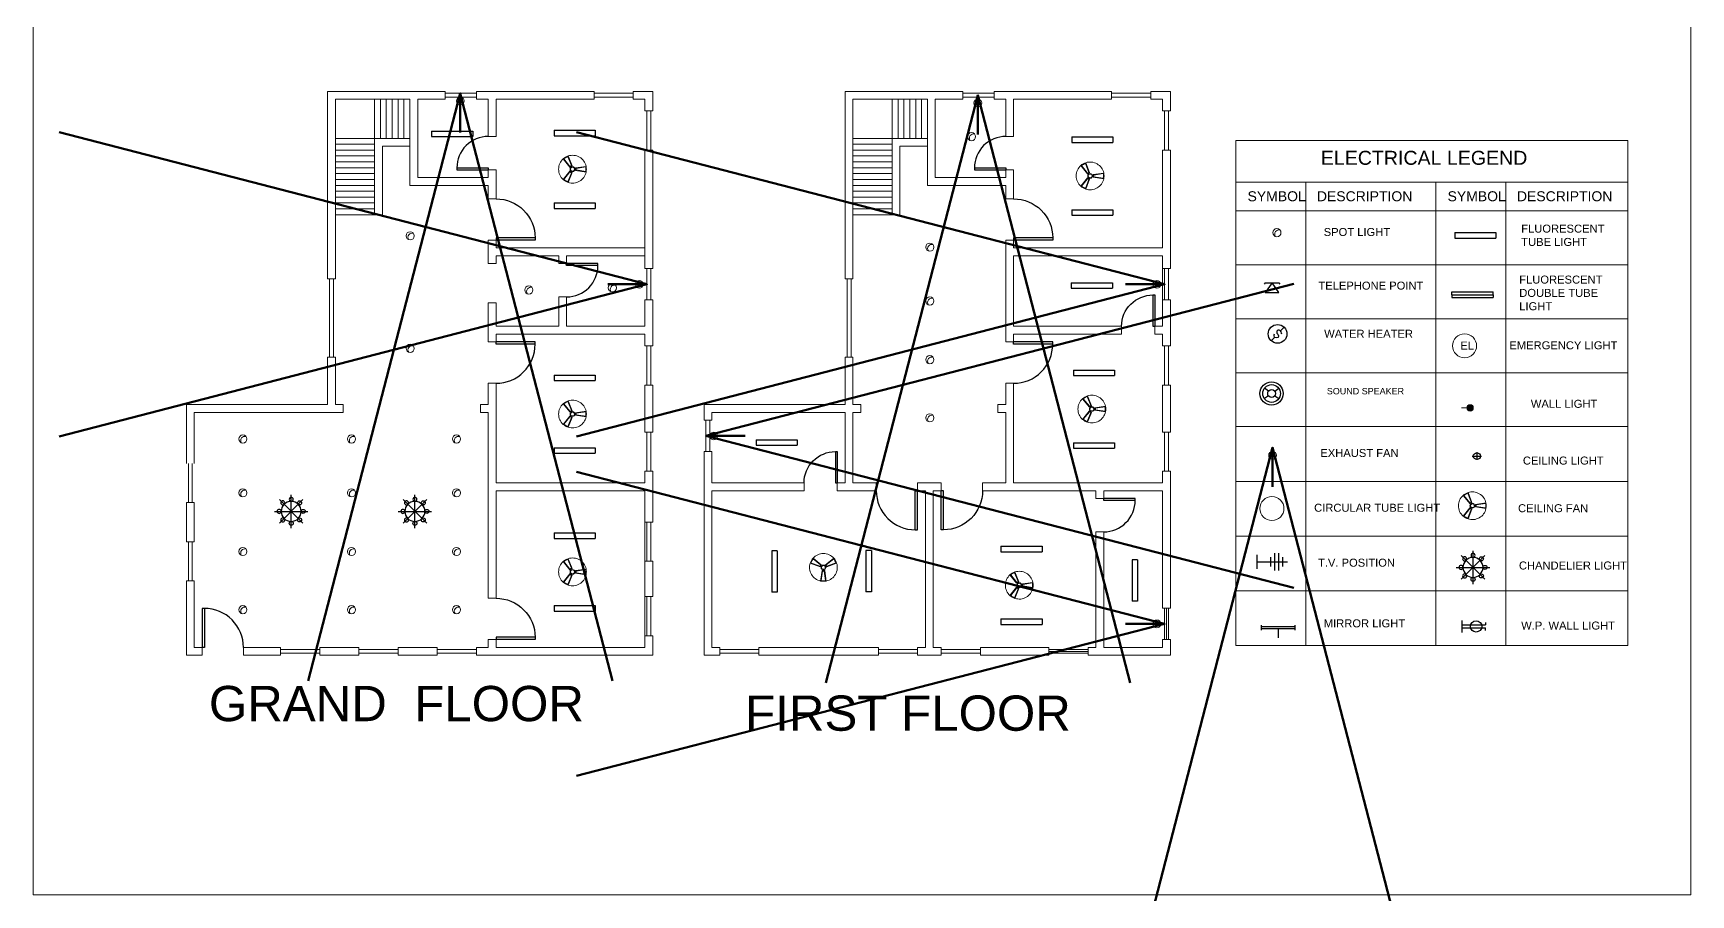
# Model space of a CAD drawing. Header units: inches. Extents: x -179 to 300, y 123 to 718.
# Drawn here: x -179.09 to -136.79, y 123.39 to 145.39 of the extents above; entities that cross this region are included whole.
import ezdxf

# ---------------------------------------------------------------- set-up
doc = ezdxf.new("R2010")
doc.units = ezdxf.units.IN
doc.header["$MEASUREMENT"] = 0
doc.linetypes.add('ACAD_ISO02W100', pattern=[15, 12, -3])
for name, color, linetype in [('EL_FITTINGS', 3, 'Continuous'), ('ELEC', 10, 'Continuous'), ('FUR', 6, 'Continuous'), ('Sanitry', 251, 'Continuous')]:
    doc.layers.add(name, color=color, linetype=linetype)
doc.layers.add('ELECTRICAL', color=200, linetype='Continuous', lineweight=18)
doc.styles.add('ARIAL', font='arial.ttf')
doc.styles.get("Standard").update_dxf_attribs({"font": 'arial.ttf'})
doc.dimstyles.get("Standard").update_dxf_attribs({"dimtxt": 0.18, "dimasz": 0.18, "dimexe": 0.18, "dimexo": 0.0625, "dimgap": 0.09, "dimtad": 0, "dimtih": 1, "dimtoh": 1, "dimdec": 4, "dimzin": 0, "dimdsep": 46, "dimtxsty": 'Standard', "dimcen": 0.09, "dimadec": 0, "dimazin": 0, "dimtfac": 1, "dimtdec": 4, "dimtofl": 0, "dimtmove": 0, "dimatfit": 3, "dimfxl": 1, "dimtolj": 1, "dimtzin": 0, "dimarcsym": 0})

# ---------------------------------------------------------------- blocks, each defined once
blk = doc.blocks.new('DESK4')
at = {"color": 0}
for p, q in [((0, 1), (-0.06, 1)), ((0, 0), (-0.06, 0))]:
    blk.add_line(p, q, dxfattribs=at)
blk.add_lwpolyline([(-0.06, 1), (-0.06, 0)], dxfattribs=at)
blk.add_lwpolyline([(1, 0, 0.414214), (0, 1), (0, 0)], format="xyb", dxfattribs=at)
blk = doc.blocks.new('Telephone Point')
at = {"layer": 'EL_FITTINGS', "color": 1}
for p, q in [((-16.8, 24.7), (-19.6, 20.8)), ((0, 24.7), (-16.8, 0)), ((-16.8, 24.7), (16.8, 24.7)), ((-16.8, 0), (16.8, 0)), ((16.8, 0), (0, 24.7)), ((16.8, 24.7), (19.6, 20.8))]:
    blk.add_line(p, q, dxfattribs=at)
blk = doc.blocks.new('Water Heater')
at = {"layer": 'EL_FITTINGS', "color": 1}
for p, q in [((30.5, 7.4), (39.9, 16.6)), ((16.1, -8.7), (7.5, -17.2))]:
    blk.add_line(p, q, dxfattribs=at)
for points in [[(33.1, 1.7), (32.8, 4.8), (30.5, 7.4), (27.1, 9.5), (23.9, 9.2), (21.9, 6.6), (21.9, 2), (24.2, -0.9), (25.9, -5), (24.8, -9.3), (19.8, -10.1), (16.1, -8.7), (14.7, -3.8), (14.7, -2.4), (15.5, -0.1)], [(33.1, 1.7), (32.6, -0.3)]]:
    blk.add_lwpolyline(points, dxfattribs=at)
blk.add_circle((23.4, 0), 23.4, dxfattribs=at)
blk = doc.blocks.new('Flourescent Tube Light')
at = {"layer": 'EL_FITTINGS', "color": 1}
for p, q in [((-51.5, 6.8), (51.5, 6.8)), ((-51.5, 6.8), (-51.5, -6.8)), ((51.5, 6.8), (51.5, -6.8)), ((-51.5, -6.8), (51.5, -6.8))]:
    blk.add_line(p, q, dxfattribs=at)
blk = doc.blocks.new('Fluorescent Double Tube Light')
at = {"layer": 'EL_FITTINGS', "color": 1}
for p, q in [((-51.5, 7.2), (51.5, 7.2)), ((-51.5, 0), (-51.5, 7.2)), ((-51.5, 0), (51.5, 0)), ((51.5, 0), (51.5, 7.2)), ((-51.5, 0), (51.5, 0)), ((-51.5, 0), (-51.5, -7.2)), ((-51.5, -7.2), (51.5, -7.2)), ((51.5, 0), (51.5, -7.2))]:
    blk.add_line(p, q, dxfattribs=at)
blk = doc.blocks.new('DRHUDR')
at = {"color": 1}
for p, q in [((53434.9, 7577.1), (53424.6, 7584.4)), ((53451.1, 7577.1), (53461.4, 7584.4)), ((53434.9, 7565.4), (53424.6, 7558)), ((53451.1, 7565.4), (53461.4, 7558))]:
    blk.add_line(p, q, dxfattribs=at)
for radius in [29.6, 22.6, 9.97]:
    blk.add_circle((53443, 7571.2), radius, dxfattribs=at)
blk = doc.blocks.new('WALL LIGHT')
at = {"layer": 'ELECTRICAL'}
blk.add_hatch(color=256, dxfattribs=at).paths.add_polyline_path([(0.468, 0, 1), (0.217, 0, 1)])
blk.add_line((0.217, 0), (0, 0), dxfattribs=at)
blk.add_circle((0.342, 0), 0.126, dxfattribs=at)
blk = doc.blocks.new('Ceiling light')
at = {"layer": 'ELEC'}
for p, q in [((0, 0.157), (0, -0.157)), ((-0.187, -0.007), (0.178, -0.007))]:
    blk.add_line(p, q, dxfattribs=at)
blk.add_ellipse((-0.004, -0.005), major_axis=(0.141, 0), ratio=0.898978, start_param=3.141593, end_param=9.424778, dxfattribs=at)
blk = doc.blocks.new('dtrhtr')
at = {"layer": 'EL_FITTINGS', "color": 1}
for p, q in [((110116.8, -17669.4), (110116.8, -17682.1)), ((110202.4, -17673.1), (110116.8, -17673.1)), ((110202.4, -17678.4), (110116.8, -17678.4)), ((110159.6, -17678.4), (110159.6, -17701.3)), ((110202.4, -17669.4), (110202.4, -17682.1))]:
    blk.add_line(p, q, dxfattribs=at)
blk = doc.blocks.new('T.V. Position')
at = {"layer": 'EL_FITTINGS', "color": 1}
for p, q in [((0, 17.6), (0, -17.6)), ((0, 0), (76.7, 0)), ((34.5, 11.9), (34.5, -11.9)), ((44.4, 21.8), (44.4, -21.8)), ((54.3, 21.8), (54.3, -21.8)), ((64.2, 11.9), (64.2, -11.9))]:
    blk.add_line(p, q, dxfattribs=at)
blk = doc.blocks.new('WP Wall Light')
at = {"layer": 'EL_FITTINGS', "color": 1}
for p, q in [((0, 14.9), (0, -14.9)), ((0, 3.9), (59.1, 3.9)), ((59.1, 9.9), (59.1, 3.9)), ((0, -3.9), (59.1, -3.9)), ((59.1, -9.9), (59.1, -3.9))]:
    blk.add_line(p, q, dxfattribs=at)
blk.add_circle((35.4, 0), 14.3, dxfattribs=at)
blk = doc.blocks.new('Chandelier Light')
at = {"layer": 'EL_FITTINGS', "color": 1, "linetype": 'Continuous'}
for p, q in [((0, -41.7), (0, 41.7)), ((-41.7, 0), (41.7, 0)), ((29.5, 29.5), (-29.5, -29.5)), ((-29.5, 29.5), (29.5, -29.5))]:
    blk.add_line(p, q, dxfattribs=at)
at = {"layer": 'EL_FITTINGS', "color": 2, "linetype": 'Continuous', "extrusion": (0, 0, -1)}
for centre, major_axis in [((-30, 0), (-3.54, 3.54)), ((-30, 0), (-3.54, 3.54)), ((-21, 21.4), (0.05, 5)), ((0, 30), (3.54, 3.54)), ((-21, -21.4), (-5, -0.05))]:
    blk.add_ellipse(centre, major_axis=major_axis, ratio=1, start_param=0.785398, end_param=7.068583, dxfattribs=at)
at = {"layer": 'EL_FITTINGS', "color": 4, "linetype": 'Continuous', "extrusion": (0, 0, -1)}
blk.add_ellipse((0, 0), major_axis=(17.7, 17.7), ratio=1, start_param=0.785398, end_param=7.068583, dxfattribs=at)
at = {"layer": 'EL_FITTINGS', "color": 2, "linetype": 'Continuous'}
for centre, major_axis in [((21, 21.4), (-0.05, 5)), ((30, 0), (3.54, 3.54)), ((30, 0), (3.54, 3.54)), ((0, -30), (3.54, -3.54)), ((0, -30), (3.54, -3.54)), ((21, -21.4), (5, -0.05))]:
    blk.add_ellipse(centre, major_axis=major_axis, ratio=1, start_param=0.785398, end_param=7.068583, dxfattribs=at)

msp = doc.modelspace()

# ---------------------------------------------------------------- linework, layer by layer
at = {"color": 40, "lineweight": 0, "true_color": 0xf8d731}
for p, q in [((-171.57816, 139.1177), (-171.57816, 143.90571)), ((-171.57816, 143.90571), (-168.57816, 143.90571)), ((-168.57816, 143.85571), (-167.77816, 143.85571)), ((-167.77816, 143.90571), (-164.77816, 143.90571)), ((-164.77816, 143.85571), (-163.77816, 143.85571)), ((-163.77816, 143.90571), (-163.27816, 143.90571)), ((-163.27816, 143.90571), (-163.27816, 143.40571)), ((-158.37176, 139.1177), (-158.37176, 143.90571)), ((-158.37176, 143.90571), (-155.37176, 143.90571)), ((-155.37176, 143.85571), (-154.57176, 143.85571)), ((-154.57176, 143.90571), (-151.57176, 143.90571)), ((-151.57176, 143.85571), (-150.57176, 143.85571)), ((-150.57176, 143.90571), (-150.07176, 143.90571)), ((-150.07176, 143.90571), (-150.07176, 143.40571)), ((-168.57816, 143.75571), (-167.77816, 143.75571)), ((-164.77816, 143.75571), (-163.77816, 143.75571)), ((-163.42816, 143.40571), (-163.42816, 142.40571)), ((-163.32816, 143.40571), (-163.32816, 142.40571)), ((-155.37176, 143.75571), (-154.57176, 143.75571)), ((-151.57176, 143.75571), (-150.57176, 143.75571)), ((-150.22176, 143.40571), (-150.22176, 142.40571)), ((-150.12176, 143.40571), (-150.12176, 142.40571)), ((-163.27816, 142.40571), (-163.27816, 139.378)), ((-150.07176, 142.40571), (-150.07176, 139.378)), ((-167.47816, 141.16147), (-167.27816, 141.16147)), ((-154.27176, 141.16147), (-154.07176, 141.16147)), ((-167.27816, 140.10571), (-167.47816, 140.10571)), ((-154.07176, 140.10571), (-154.27176, 140.10571)), ((-165.67816, 139.50571), (-165.47816, 139.50571)), ((-163.42816, 139.378), (-163.42816, 138.578)), ((-163.32816, 139.378), (-163.32816, 138.578)), ((-150.22176, 139.378), (-150.22176, 138.578)), ((-150.12176, 139.378), (-150.12176, 138.578)), ((-171.52816, 137.1177), (-171.52816, 139.1177)), ((-171.42816, 137.1177), (-171.42816, 139.1177)), ((-158.32176, 137.1177), (-158.32176, 139.1177)), ((-158.22176, 137.1177), (-158.22176, 139.1177)), ((-163.27816, 138.578), (-163.27816, 137.40571)), ((-150.07176, 138.578), (-150.07176, 137.40571)), ((-167.27816, 137.50571), (-167.47816, 137.50571)), ((-154.07176, 137.50571), (-154.27176, 137.50571)), ((-171.57816, 135.90571), (-171.57816, 137.1177)), ((-163.42816, 137.40571), (-163.42816, 136.40571)), ((-163.32816, 137.40571), (-163.32816, 136.40571)), ((-158.37176, 135.90571), (-158.37176, 137.1177)), ((-150.22176, 137.40571), (-150.22176, 136.40571)), ((-150.12176, 137.40571), (-150.12176, 136.40571)), ((-163.27816, 136.40571), (-163.27816, 135.20571)), ((-150.07176, 136.40571), (-150.07176, 135.20571)), ((-175.17816, 135.90571), (-171.57816, 135.90571)), ((-175.17816, 134.40571), (-175.17816, 135.90571)), ((-161.97176, 135.90571), (-158.37176, 135.90571)), ((-163.42816, 135.20571), (-163.42816, 134.20571)), ((-163.32816, 135.20571), (-163.32816, 134.20571)), ((-150.22176, 135.20571), (-150.22176, 134.20571)), ((-150.12176, 135.20571), (-150.12176, 134.20571)), ((-175.12816, 133.40571), (-175.12816, 134.40571)), ((-175.02816, 133.40571), (-175.02816, 134.40571)), ((-163.27816, 134.20571), (-163.27816, 132.90571)), ((-150.07176, 134.20571), (-150.07176, 130.70571)), ((-157.57752, 133.70571), (-157.57752, 133.90571)), ((-154.866, 133.70571), (-154.866, 133.90571)), ((-175.17816, 132.40571), (-175.17816, 133.40571)), ((-175.12816, 131.40571), (-175.12816, 132.40571)), ((-175.02816, 131.40571), (-175.02816, 132.40571)), ((-163.27816, 131.90571), (-163.27816, 131.00571)), ((-175.17816, 129.50571), (-175.17816, 131.40571)), ((-167.27816, 130.96147), (-167.47816, 130.96147)), ((-150.22176, 130.70571), (-150.22176, 129.90571)), ((-150.17176, 130.70571), (-150.17176, 129.90571)), ((-150.12176, 130.70571), (-150.12176, 129.90571)), ((-167.47816, 129.90571), (-167.27816, 129.90571)), ((-163.27816, 130.00571), (-163.27816, 129.50571)), ((-150.07176, 129.90571), (-150.07176, 129.50571)), ((-174.77816, 129.50571), (-175.17816, 129.50571)), ((-174.77816, 129.70571), (-174.77816, 129.50571)), ((-173.7224, 129.70571), (-173.7224, 129.50571)), ((-172.77816, 129.50571), (-173.7224, 129.50571)), ((-171.77816, 129.65571), (-172.77816, 129.65571)), ((-171.77816, 129.55571), (-172.77816, 129.55571)), ((-170.77816, 129.50571), (-171.77816, 129.50571)), ((-169.77816, 129.65571), (-170.77816, 129.65571)), ((-169.77816, 129.55571), (-170.77816, 129.55571)), ((-168.77816, 129.50571), (-169.77816, 129.50571)), ((-167.77816, 129.65571), (-168.77816, 129.65571)), ((-167.77816, 129.55571), (-168.77816, 129.55571)), ((-163.27816, 129.50571), (-167.77816, 129.50571))]:
    msp.add_line(p, q, dxfattribs=at)
at = {"color": 40, "linetype": 'ACAD_ISO02W100', "lineweight": 0, "true_color": 0xf8d731}
for p, q in [((-168.57816, 143.70571), (-168.57816, 143.90571)), ((-167.77816, 143.70571), (-167.77816, 143.90571)), ((-164.77816, 143.70571), (-164.77816, 143.90571)), ((-163.77816, 143.70571), (-163.77816, 143.90571)), ((-155.37176, 143.70571), (-155.37176, 143.90571)), ((-154.57176, 143.70571), (-154.57176, 143.90571)), ((-151.57176, 143.70571), (-151.57176, 143.90571)), ((-150.57176, 143.70571), (-150.57176, 143.90571)), ((-163.47816, 143.40571), (-163.27816, 143.40571)), ((-150.27176, 143.40571), (-150.07176, 143.40571)), ((-167.47816, 142.75371), (-167.27816, 142.75371)), ((-154.27176, 142.75371), (-154.07176, 142.75371)), ((-163.47816, 142.40571), (-163.27816, 142.40571)), ((-150.27176, 142.40571), (-150.07176, 142.40571)), ((-167.47816, 141.90571), (-167.27816, 141.90571)), ((-154.27176, 141.90571), (-154.07176, 141.90571)), ((-163.47816, 139.378), (-163.27816, 139.378)), ((-150.27176, 139.378), (-150.07176, 139.378)), ((-171.57816, 139.1177), (-171.37816, 139.1177)), ((-158.37176, 139.1177), (-158.17176, 139.1177)), ((-165.47816, 138.65771), (-165.67816, 138.65771)), ((-163.47816, 138.578), (-163.27816, 138.578)), ((-150.27176, 138.578), (-150.07176, 138.578)), ((-151.31976, 137.90571), (-151.31976, 137.70571)), ((-150.47176, 137.70571), (-150.47176, 137.90571)), ((-150.47176, 137.90571), (-150.47176, 137.70571)), ((-171.57816, 137.1177), (-171.37816, 137.1177)), ((-163.47816, 137.40571), (-163.27816, 137.40571)), ((-158.37176, 137.1177), (-158.17176, 137.1177)), ((-150.27176, 137.40571), (-150.07176, 137.40571)), ((-167.27816, 136.44995), (-167.47816, 136.44995)), ((-163.47816, 136.40571), (-163.27816, 136.40571)), ((-154.07176, 136.44995), (-154.27176, 136.44995)), ((-150.27176, 136.40571), (-150.07176, 136.40571)), ((-161.97176, 135.90571), (-161.97176, 135.50571)), ((-161.77176, 135.50571), (-161.97176, 135.50571)), ((-163.47816, 135.20571), (-163.27816, 135.20571)), ((-150.27176, 135.20571), (-150.07176, 135.20571)), ((-161.97176, 134.70571), (-161.97176, 129.50571)), ((-161.77176, 134.70571), (-161.97176, 134.70571)), ((-163.47816, 134.20571), (-163.27816, 134.20571)), ((-150.27176, 134.20571), (-150.07176, 134.20571)), ((-159.41976, 133.90571), (-159.41976, 133.70571)), ((-158.57176, 133.90571), (-158.57176, 133.70571)), ((-156.52176, 133.70571), (-156.52176, 133.90571)), ((-155.92176, 133.70571), (-155.92176, 133.90571)), ((-174.97816, 133.40571), (-175.17816, 133.40571)), ((-151.97176, 133.50571), (-151.77176, 133.50571)), ((-163.47816, 132.90571), (-163.27816, 132.90571)), ((-163.42816, 132.90571), (-163.42816, 131.90571)), ((-163.32816, 132.90571), (-163.32816, 131.90571)), ((-174.97816, 132.40571), (-175.17816, 132.40571)), ((-151.77176, 132.65771), (-151.97176, 132.65771)), ((-163.47816, 131.90571), (-163.27816, 131.90571)), ((-174.97816, 131.40571), (-175.17816, 131.40571)), ((-163.47816, 131.00571), (-163.27816, 131.00571)), ((-163.42816, 131.00571), (-163.42816, 130.00571)), ((-163.32816, 131.00571), (-163.32816, 130.00571)), ((-150.27176, 130.70571), (-150.07176, 130.70571)), ((-163.47816, 130.00571), (-163.27816, 130.00571)), ((-150.27176, 129.90571), (-150.07176, 129.90571)), ((-172.77816, 129.70571), (-172.77816, 129.50571)), ((-171.77816, 129.70571), (-171.77816, 129.50571)), ((-170.77816, 129.70571), (-170.77816, 129.50571)), ((-169.77816, 129.70571), (-169.77816, 129.50571)), ((-168.77816, 129.70571), (-168.77816, 129.50571)), ((-167.77816, 129.70571), (-167.77816, 129.50571)), ((-161.57176, 129.50571), (-161.97176, 129.50571)), ((-161.57176, 129.70571), (-161.57176, 129.50571)), ((-160.57176, 129.70571), (-160.57176, 129.50571)), ((-157.52176, 129.50571), (-160.57176, 129.50571)), ((-157.52176, 129.70571), (-157.52176, 129.50571)), ((-156.52176, 129.70571), (-156.52176, 129.50571)), ((-155.92176, 129.50571), (-156.52176, 129.50571)), ((-155.92176, 129.70571), (-155.92176, 129.50571)), ((-154.92176, 129.70571), (-154.92176, 129.50571)), ((-153.17176, 129.50571), (-154.92176, 129.50571)), ((-153.17176, 129.70571), (-153.17176, 129.50571)), ((-152.17176, 129.70571), (-152.17176, 129.50571)), ((-150.07176, 129.50571), (-152.17176, 129.50571))]:
    msp.add_line(p, q, dxfattribs=at)
at = {"lineweight": 0}
for p, q in [((-171.37816, 143.70571), (-171.37816, 142.70571)), ((-169.47816, 143.70571), (-171.37816, 143.70571)), ((-170.37816, 143.70571), (-170.37816, 140.75571)), ((-170.22816, 143.70571), (-170.22816, 142.70571)), ((-170.07816, 143.70571), (-170.07816, 142.70571)), ((-169.92816, 143.70571), (-169.92816, 142.70571)), ((-169.77816, 143.70571), (-169.77816, 142.70571)), ((-169.62816, 143.70571), (-169.62816, 142.70571)), ((-169.27816, 143.70571), (-168.57816, 143.70571)), ((-169.27816, 143.70571), (-169.27816, 141.70571)), ((-169.27816, 143.70571), (-169.27816, 141.70571)), ((-167.77816, 143.70571), (-167.47816, 143.70571)), ((-167.47816, 143.70571), (-167.47816, 142.75371)), ((-167.27816, 143.70571), (-164.77816, 143.70571)), ((-167.27816, 143.70571), (-167.27816, 142.75371)), ((-163.77816, 143.70571), (-163.47816, 143.70571)), ((-163.47816, 143.70571), (-163.47816, 143.40571)), ((-158.17176, 143.70571), (-158.17176, 142.70571)), ((-156.27176, 143.70571), (-158.17176, 143.70571)), ((-157.17176, 143.70571), (-157.17176, 140.75571)), ((-157.02176, 143.70571), (-157.02176, 142.70571)), ((-156.87176, 143.70571), (-156.87176, 142.70571)), ((-156.72176, 143.70571), (-156.72176, 142.70571)), ((-156.57176, 143.70571), (-156.57176, 142.70571)), ((-156.42176, 143.70571), (-156.42176, 142.70571)), ((-156.07176, 143.70571), (-156.07176, 141.70571)), ((-156.07176, 143.70571), (-156.07176, 141.70571)), ((-154.57176, 143.70571), (-154.27176, 143.70571)), ((-154.27176, 143.70571), (-154.27176, 142.75371)), ((-154.07176, 143.70571), (-151.57176, 143.70571)), ((-154.07176, 143.70571), (-154.07176, 142.75371)), ((-150.57176, 143.70571), (-150.27176, 143.70571)), ((-150.27176, 143.70571), (-150.27176, 143.40571)), ((-171.37816, 142.70571), (-171.37816, 140.30571)), ((-169.47816, 142.70571), (-171.37816, 142.70571)), ((-170.37816, 142.55571), (-171.37816, 142.55571)), ((-158.17176, 142.70571), (-158.17176, 140.30571)), ((-156.27176, 142.70571), (-158.17176, 142.70571)), ((-157.17176, 142.55571), (-158.17176, 142.55571)), ((-170.37816, 142.40571), (-171.37816, 142.40571)), ((-170.37816, 142.25571), (-171.37816, 142.25571)), ((-169.47816, 142.50571), (-170.17816, 142.50571)), ((-170.17816, 142.50571), (-170.17816, 140.75571)), ((-163.47816, 142.40571), (-163.47816, 139.70571)), ((-157.17176, 142.40571), (-158.17176, 142.40571)), ((-157.17176, 142.25571), (-158.17176, 142.25571)), ((-156.27176, 142.50571), (-156.97176, 142.50571)), ((-156.97176, 142.50571), (-156.97176, 140.75571)), ((-150.27176, 142.40571), (-150.27176, 139.90571)), ((-170.37816, 142.10571), (-171.37816, 142.10571)), ((-170.37816, 141.95571), (-171.37816, 141.95571)), ((-170.37816, 141.80571), (-171.37816, 141.80571)), ((-169.27816, 141.70571), (-167.47816, 141.70571)), ((-167.47816, 141.95371), (-167.47816, 141.70571)), ((-167.27816, 141.90571), (-167.27816, 141.16147)), ((-157.17176, 142.10571), (-158.17176, 142.10571)), ((-157.17176, 141.95571), (-158.17176, 141.95571)), ((-157.17176, 141.80571), (-158.17176, 141.80571)), ((-156.07176, 141.70571), (-154.27176, 141.70571)), ((-154.27176, 141.95371), (-154.27176, 141.70571)), ((-154.07176, 141.90571), (-154.07176, 141.16147)), ((-170.37816, 141.65571), (-171.37816, 141.65571)), ((-170.37816, 141.50571), (-171.37816, 141.50571)), ((-170.37816, 141.35571), (-171.37816, 141.35571)), ((-169.47816, 141.50571), (-167.47816, 141.50571)), ((-167.47816, 141.50571), (-167.47816, 141.16147)), ((-157.17176, 141.65571), (-158.17176, 141.65571)), ((-157.17176, 141.50571), (-158.17176, 141.50571)), ((-157.17176, 141.35571), (-158.17176, 141.35571)), ((-156.27176, 141.50571), (-154.27176, 141.50571)), ((-154.27176, 141.50571), (-154.27176, 141.16147)), ((-170.37816, 141.20571), (-171.37816, 141.20571)), ((-170.37816, 141.05571), (-171.37816, 141.05571)), ((-170.37816, 140.90571), (-171.37816, 140.90571)), ((-157.17176, 141.20571), (-158.17176, 141.20571)), ((-157.17176, 141.05571), (-158.17176, 141.05571)), ((-157.17176, 140.90571), (-158.17176, 140.90571)), ((-170.27816, 140.75571), (-171.37816, 140.75571)), ((-170.17816, 140.75571), (-171.37816, 140.75571)), ((-157.07176, 140.75571), (-158.17176, 140.75571)), ((-156.97176, 140.75571), (-158.17176, 140.75571)), ((-171.37816, 140.30571), (-171.37816, 139.1177)), ((-167.47816, 140.10571), (-167.47816, 139.90571)), ((-167.27816, 140.16547), (-167.27816, 139.90571)), ((-158.17176, 140.30571), (-158.17176, 139.1177)), ((-154.27176, 140.10571), (-154.27176, 137.50571)), ((-154.07176, 140.16547), (-154.07176, 139.90571)), ((-167.47816, 139.50571), (-167.47816, 139.90571)), ((-167.27816, 139.90571), (-163.47816, 139.90571)), ((-167.27816, 139.70571), (-165.67816, 139.70571)), ((-167.27816, 139.50571), (-167.27816, 139.70571)), ((-165.67816, 139.70571), (-165.67816, 139.50571)), ((-165.47816, 139.70571), (-165.47816, 139.45771)), ((-165.47816, 139.70571), (-163.47816, 139.70571)), ((-154.07176, 139.90571), (-150.27176, 139.90571)), ((-154.07176, 139.70571), (-150.27176, 139.70571)), ((-154.07176, 137.90571), (-154.07176, 139.70571)), ((-150.27176, 139.70571), (-150.27176, 137.90571)), ((-165.67816, 138.65771), (-165.67816, 137.90571)), ((-165.47816, 138.65771), (-165.47816, 137.90571)), ((-163.47816, 138.578), (-163.47816, 137.90571)), ((-167.47816, 137.70571), (-167.47816, 138.10571)), ((-165.67816, 137.90571), (-167.27816, 137.90571)), ((-163.47816, 137.90571), (-165.47816, 137.90571)), ((-151.31976, 137.90571), (-154.07176, 137.90571)), ((-150.27176, 137.90571), (-150.51976, 137.90571)), ((-167.47816, 137.70571), (-167.47816, 137.50571)), ((-163.47816, 137.70571), (-167.27816, 137.70571)), ((-167.27816, 137.70571), (-167.27816, 137.44595)), ((-163.47816, 137.70571), (-163.47816, 137.40571)), ((-151.31976, 137.70571), (-154.07176, 137.70571)), ((-154.07176, 137.70571), (-154.07176, 137.44595)), ((-150.27176, 137.70571), (-150.47176, 137.70571)), ((-150.27176, 137.70571), (-150.27176, 137.40571)), ((-171.37816, 137.1177), (-171.37816, 135.90571)), ((-158.17176, 137.1177), (-158.17176, 135.90571)), ((-167.47816, 136.44995), (-167.47816, 135.90571)), ((-167.27816, 136.44995), (-167.27816, 133.90571)), ((-163.47816, 136.40571), (-163.47816, 135.20571)), ((-154.27176, 136.44995), (-154.27176, 135.90571)), ((-154.07176, 136.44995), (-154.07176, 133.90571)), ((-150.27176, 136.40571), (-150.27176, 135.20571)), ((-171.37816, 135.90571), (-171.17816, 135.90571)), ((-171.17816, 135.90571), (-171.17816, 135.70571)), ((-167.67816, 135.90571), (-167.67816, 135.70571)), ((-167.47816, 135.90571), (-167.67816, 135.90571)), ((-158.17176, 135.90571), (-157.97176, 135.90571)), ((-157.97176, 135.90571), (-157.97176, 135.70571)), ((-154.47176, 135.90571), (-154.47176, 135.70571)), ((-154.27176, 135.90571), (-154.47176, 135.90571)), ((-174.97816, 135.70571), (-174.97816, 134.40571)), ((-171.37816, 135.70571), (-174.97816, 135.70571)), ((-171.17816, 135.70571), (-171.37816, 135.70571)), ((-167.67816, 135.70571), (-167.47816, 135.70571)), ((-167.47816, 135.70571), (-167.47816, 133.70571)), ((-158.37176, 135.70571), (-161.77176, 135.70571)), ((-157.97176, 135.70571), (-158.17176, 135.70571)), ((-154.47176, 135.70571), (-154.27176, 135.70571)), ((-154.27176, 135.70571), (-154.27176, 133.90571)), ((-163.47816, 134.20571), (-163.47816, 133.90571)), ((-150.27176, 134.20571), (-150.27176, 133.90571)), ((-167.47816, 133.70571), (-167.47816, 130.96147)), ((-167.27816, 133.90571), (-163.47816, 133.90571)), ((-167.27816, 133.70571), (-163.47816, 133.70571)), ((-167.27816, 133.70571), (-167.27816, 130.96147)), ((-163.47816, 133.70571), (-163.47816, 129.70571)), ((-154.07176, 133.90571), (-150.27176, 133.90571)), ((-151.97176, 133.70571), (-151.97176, 133.50571)), ((-151.77176, 133.70571), (-151.77176, 133.45771)), ((-150.27176, 133.70571), (-150.27176, 130.70571)), ((-174.97816, 133.40571), (-174.97816, 132.40571)), ((-151.97176, 132.65771), (-151.97176, 129.70571)), ((-151.77176, 132.65771), (-151.77176, 129.70571)), ((-174.97816, 131.40571), (-174.97816, 129.70571)), ((-167.47816, 129.90571), (-167.47816, 129.70571)), ((-167.27816, 129.96547), (-167.27816, 129.70571)), ((-150.27176, 129.90571), (-150.27176, 129.70571)), ((-174.97816, 129.70571), (-174.7184, 129.70571)), ((-173.7224, 129.70571), (-172.77816, 129.70571)), ((-171.77816, 129.70571), (-170.77816, 129.70571)), ((-169.77816, 129.70571), (-168.77816, 129.70571)), ((-167.77816, 129.70571), (-167.47816, 129.70571)), ((-163.47816, 129.70571), (-167.27816, 129.70571))]:
    msp.add_line(p, q, dxfattribs=at)
at = {"linetype": 'ACAD_ISO02W100', "lineweight": 0}
for p, q in [((-169.47816, 141.50571), (-169.47816, 143.70571)), ((-156.27176, 141.50571), (-156.27176, 143.70571)), ((-155.37176, 143.70571), (-156.07176, 143.70571)), ((-163.47816, 139.70571), (-163.47816, 139.378)), ((-167.27816, 138.50337), (-167.47816, 138.50337)), ((-167.47816, 138.10571), (-167.47816, 138.50337)), ((-167.27816, 137.90571), (-167.27816, 138.50337)), ((-161.92176, 135.50571), (-161.92176, 134.70571)), ((-161.82176, 135.50571), (-161.82176, 134.70571)), ((-161.77176, 135.70571), (-161.77176, 135.50571)), ((-158.37176, 135.70571), (-158.37176, 133.90571)), ((-158.17176, 135.70571), (-158.17176, 133.90571)), ((-161.77176, 134.70571), (-161.77176, 133.90571)), ((-159.41976, 133.90571), (-161.77176, 133.90571)), ((-159.41976, 133.70571), (-161.77176, 133.70571)), ((-161.77176, 133.70571), (-161.77176, 129.70571)), ((-158.37176, 133.90571), (-158.61976, 133.90571)), ((-157.57752, 133.70571), (-158.57176, 133.70571)), ((-157.57752, 133.90571), (-158.17176, 133.90571)), ((-158.17176, 133.90571), (-157.57752, 133.90571)), ((-158.17176, 133.90571), (-157.57752, 133.90571)), ((-156.32176, 133.70571), (-156.58152, 133.70571)), ((-155.92176, 133.90571), (-156.52176, 133.90571)), ((-156.52176, 133.90571), (-156.22176, 133.90571)), ((-156.32176, 133.70571), (-156.32176, 129.70571)), ((-155.862, 133.70571), (-156.12176, 133.70571)), ((-156.12176, 133.70571), (-156.12176, 129.70571)), ((-154.27176, 133.90571), (-154.866, 133.90571)), ((-151.97176, 133.70571), (-154.866, 133.70571)), ((-150.27176, 133.70571), (-151.77176, 133.70571)), ((-161.57176, 129.70571), (-161.77176, 129.70571)), ((-160.57176, 129.65571), (-161.57176, 129.65571)), ((-160.57176, 129.55571), (-161.57176, 129.55571)), ((-157.52176, 129.70571), (-160.57176, 129.70571)), ((-156.52176, 129.65571), (-157.52176, 129.65571)), ((-156.52176, 129.55571), (-157.52176, 129.55571)), ((-156.32176, 129.70571), (-156.52176, 129.70571)), ((-155.92176, 129.70571), (-156.12176, 129.70571)), ((-154.92176, 129.65571), (-155.92176, 129.65571)), ((-154.92176, 129.55571), (-155.92176, 129.55571)), ((-153.17176, 129.70571), (-154.92176, 129.70571)), ((-152.17176, 129.65571), (-153.17176, 129.65571)), ((-152.17176, 129.60571), (-153.17176, 129.60571)), ((-152.17176, 129.55571), (-153.17176, 129.55571)), ((-152.17176, 129.70571), (-151.97176, 129.70571)), ((-150.27176, 129.70571), (-151.77176, 129.70571))]:
    msp.add_line(p, q, dxfattribs=at)
at = {"color": 18, "lineweight": 0, "true_color": 0x000000}
for p, q in [((-148.4036, 129.75782), (-148.4036, 142.64664)), ((-148.4036, 142.64664), (-138.4036, 142.64664)), ((-138.4036, 142.64664), (-138.4036, 129.75782)), ((-148.4036, 141.59021), (-138.4036, 141.59021)), ((-146.61662, 141.59021), (-146.61662, 129.75782)), ((-143.29991, 141.59021), (-143.29991, 129.75782)), ((-141.51293, 141.59021), (-141.51293, 129.75782)), ((-148.4036, 140.85528), (-138.4036, 140.85528)), ((-148.4036, 139.47728), (-138.4036, 139.47728)), ((-148.4036, 138.09929), (-138.4036, 138.09929)), ((-148.4036, 136.72129), (-138.4036, 136.72129)), ((-148.4036, 135.3433), (-138.4036, 135.3433)), ((-148.4036, 133.94693), (-138.4036, 133.94693)), ((-148.4036, 132.55056), (-138.4036, 132.55056)), ((-148.4036, 131.15419), (-138.4036, 131.15419)), ((-148.4036, 129.75782), (-138.4036, 129.75782))]:
    msp.add_line(p, q, dxfattribs=at)
at = {"color": 6, "linetype": 'ACAD_ISO02W100', "lineweight": 0}
msp.add_line((-163.47816, 139.90571), (-163.47816, 140.40571), dxfattribs=at)
at = {"color": 0, "lineweight": 0}
msp.add_line((-167.27816, 139.50571), (-167.47816, 139.50571), dxfattribs=at)
at = {"color": 177, "linetype": 'ACAD_ISO02W100', "lineweight": 0, "true_color": 0x293189}
msp.add_line((-161.77176, 133.70571), (-161.27176, 133.70571), dxfattribs=at)
at = {"lineweight": 0}
msp.add_lwpolyline([(-179.08918, 145.83723), (-136.79342, 145.83723), (-136.79342, 123.3866), (-179.08918, 123.3866)], close=True, dxfattribs=at)
at = {"layer": 'Sanitry', "color": 1, "lineweight": 0, "ltscale": 0.1}
for p, q in [((-168.11945, 143.73061), (-168.26087, 143.58919)), ((-168.11945, 143.58919), (-168.26087, 143.73061)), ((-154.91305, 143.68061), (-155.05447, 143.53919)), ((-154.91305, 143.53919), (-155.05447, 143.68061)), ((-163.55258, 138.90729), (-163.694, 139.04871)), ((-163.694, 138.90729), (-163.55258, 139.04871)), ((-150.34618, 138.90729), (-150.4876, 139.04871)), ((-150.4876, 138.90729), (-150.34618, 139.04871)), ((-161.79734, 135.17642), (-161.65592, 135.035)), ((-161.65592, 135.17642), (-161.79734, 135.035)), ((-147.3945, 134.68318), (-147.53593, 134.54176)), ((-147.3945, 134.54176), (-147.53593, 134.68318)), ((-150.34618, 130.235), (-150.4876, 130.37642)), ((-150.4876, 130.235), (-150.34618, 130.37642))]:
    msp.add_line(p, q, dxfattribs=at)
at = {"layer": 'Sanitry', "color": 1, "lineweight": 0}
for points in [[(-165.56447, 142.18231, -0.10377628), (-165.43833, 142.25514), (-165.34019, 142.00329), (-165.39543, 141.9714)], [(-165.54547, 142.18056, -0.08455837), (-165.44631, 142.23781), (-165.35726, 142.00929), (-165.39209, 141.98918)], [(-165.43833, 141.58112, -0.10377628), (-165.56447, 141.65395), (-165.39543, 141.86486), (-165.34019, 141.83297)], [(-165.44631, 141.59845, -0.08455837), (-165.54547, 141.6557), (-165.39209, 141.84707), (-165.35726, 141.82697)], [(-164.98075, 141.8453), (-165.24793, 141.88624), (-165.24793, 141.95002), (-164.98075, 141.99095, -0.10377628)], [(-164.99177, 141.86088), (-165.23419, 141.89803), (-165.23419, 141.93823), (-164.99177, 141.97538, -0.08455837)], [(-152.35756, 142.01091, -0.10377628), (-152.23143, 142.08373), (-152.13329, 141.83188), (-152.18852, 141.79999)], [(-152.23143, 141.40972, -0.10377628), (-152.35756, 141.48254), (-152.18852, 141.69345), (-152.13329, 141.66156)], [(-152.33856, 142.00916, -0.08455837), (-152.23941, 142.0664), (-152.15036, 141.83788), (-152.18518, 141.81778)], [(-151.77385, 141.6739), (-152.04102, 141.71483), (-152.04102, 141.77862), (-151.77385, 141.81955, -0.10377628)], [(-151.78486, 141.68948), (-152.02729, 141.72662), (-152.02729, 141.76683), (-151.78486, 141.80397, -0.08455837)], [(-152.23941, 141.42704, -0.08455837), (-152.33856, 141.48429), (-152.18518, 141.67567), (-152.15036, 141.65557)], [(-165.56447, 135.92985, -0.10377628), (-165.43833, 136.00267), (-165.34019, 135.75083), (-165.39543, 135.71893)], [(-165.54547, 135.9281, -0.08455837), (-165.44631, 135.98535), (-165.35726, 135.75682), (-165.39209, 135.73672)], [(-152.31327, 136.05745, -0.10377628), (-152.18713, 136.13028), (-152.089, 135.87843), (-152.14423, 135.84654)], [(-152.29427, 136.0557, -0.08455837), (-152.19512, 136.11295), (-152.10607, 135.88443), (-152.14089, 135.86433)], [(-151.72956, 135.72045), (-151.99673, 135.76138), (-151.99673, 135.82516), (-151.72956, 135.8661, -0.10377628)], [(-151.74057, 135.73602), (-151.983, 135.77317), (-151.983, 135.81337), (-151.74057, 135.85052, -0.08455837)], [(-165.43833, 135.32866, -0.10377628), (-165.56447, 135.40148), (-165.39543, 135.6124), (-165.34019, 135.5805)], [(-165.44631, 135.34599, -0.08455837), (-165.54547, 135.40323), (-165.39209, 135.59461), (-165.35726, 135.57451)], [(-164.98075, 135.59284), (-165.24793, 135.63377), (-165.24793, 135.69756), (-164.98075, 135.73849, -0.10377628)], [(-164.99177, 135.60842), (-165.23419, 135.64556), (-165.23419, 135.68577), (-164.99177, 135.72291, -0.08455837)], [(-152.18713, 135.45626, -0.10377628), (-152.31327, 135.52909), (-152.14423, 135.74), (-152.089, 135.70811)], [(-152.19512, 135.47359, -0.08455837), (-152.29427, 135.53084), (-152.14089, 135.72222), (-152.10607, 135.70211)], [(-142.60477, 133.58779, -0.10377628), (-142.47863, 133.66062), (-142.3805, 133.40877), (-142.43573, 133.37688)], [(-142.47863, 132.9866, -0.10377628), (-142.60477, 133.05943), (-142.43573, 133.27034), (-142.3805, 133.23845)], [(-142.58577, 133.58605, -0.08455837), (-142.48662, 133.64329), (-142.39757, 133.41477), (-142.43239, 133.39467)], [(-142.48662, 133.00393, -0.08455837), (-142.58577, 133.06118), (-142.43239, 133.25256), (-142.39757, 133.23245)], [(-142.02106, 133.25079), (-142.28823, 133.29172), (-142.28823, 133.3555), (-142.02106, 133.39644, -0.10377628)], [(-142.03207, 133.26637), (-142.2745, 133.30351), (-142.2745, 133.34372), (-142.03207, 133.38086, -0.08455837)], [(-165.56447, 131.89899, -0.10377628), (-165.43833, 131.97182), (-165.34019, 131.71997), (-165.39543, 131.68808)], [(-159.26274, 131.85936, -0.10377628), (-159.18991, 131.98549), (-158.979, 131.81646), (-159.01089, 131.76122)], [(-159.24541, 131.86734, -0.08455837), (-159.18816, 131.9665), (-158.99679, 131.81311), (-159.01689, 131.77829)], [(-158.66155, 131.98549, -0.10377628), (-158.58872, 131.85936), (-158.84057, 131.76122), (-158.87246, 131.81646)], [(-158.6633, 131.9665, -0.08455837), (-158.60605, 131.86734), (-158.83457, 131.77829), (-158.85468, 131.81311)], [(-165.43833, 131.2978, -0.10377628), (-165.56447, 131.37063), (-165.39543, 131.58154), (-165.34019, 131.54965)], [(-165.54547, 131.89724, -0.08455837), (-165.44631, 131.95449), (-165.35726, 131.72597), (-165.39209, 131.70586)], [(-165.44631, 131.31513, -0.08455837), (-165.54547, 131.37238), (-165.39209, 131.56376), (-165.35726, 131.54365)], [(-164.98075, 131.56198), (-165.24793, 131.60292), (-165.24793, 131.6667), (-164.98075, 131.70764, -0.10377628)], [(-164.99177, 131.57756), (-165.23419, 131.61471), (-165.23419, 131.65491), (-164.99177, 131.69206, -0.08455837)], [(-158.99856, 131.40178), (-158.95762, 131.66895), (-158.89384, 131.66895), (-158.85291, 131.40178, -0.10377628)], [(-158.98298, 131.41279), (-158.94583, 131.65522), (-158.90563, 131.65522), (-158.86848, 131.41279, -0.08455837)], [(-154.1656, 131.55918, -0.10377628), (-154.03946, 131.632), (-153.94132, 131.38016), (-153.99656, 131.34827)], [(-154.1466, 131.55743, -0.08455837), (-154.04745, 131.61468), (-153.9584, 131.38615), (-153.99322, 131.36605)], [(-154.03946, 130.95799, -0.10377628), (-154.1656, 131.03081), (-153.99656, 131.24173), (-153.94132, 131.20984)], [(-154.04745, 130.97532, -0.08455837), (-154.1466, 131.03256), (-153.99322, 131.22394), (-153.9584, 131.20384)], [(-153.58188, 131.22217), (-153.84906, 131.26311), (-153.84906, 131.32689), (-153.58188, 131.36782, -0.10377628)], [(-153.5929, 131.23775), (-153.83533, 131.27489), (-153.83533, 131.3151), (-153.5929, 131.35224, -0.08455837)]]:
    msp.add_lwpolyline(points, format="xyb", close=True, dxfattribs=at)
for points in [[(-165.37588, 141.98268), (-165.366, 141.96558)], [(-165.37588, 141.85357), (-165.366, 141.87068)], [(-165.35974, 141.992), (-165.34986, 141.9749)], [(-165.35974, 141.84425), (-165.34986, 141.86136)], [(-165.24793, 141.92745), (-165.26768, 141.92745)], [(-165.24793, 141.90881), (-165.26768, 141.90881)], [(-152.16898, 141.81128), (-152.1591, 141.79417)], [(-152.16898, 141.68217), (-152.1591, 141.69927)], [(-152.15284, 141.8206), (-152.14296, 141.80349)], [(-152.04102, 141.75604), (-152.06077, 141.75604)], [(-152.04102, 141.7374), (-152.06077, 141.7374)], [(-152.15284, 141.67285), (-152.14296, 141.68995)], [(-152.12468, 135.85783), (-152.11481, 135.84072)], [(-152.10854, 135.86715), (-152.09867, 135.85004)], [(-151.99673, 135.80259), (-152.01648, 135.80259)], [(-151.99673, 135.78395), (-152.01648, 135.78395)], [(-165.37588, 135.73022), (-165.366, 135.71312)], [(-165.37588, 135.60111), (-165.366, 135.61822)], [(-165.35974, 135.73954), (-165.34986, 135.72244)], [(-165.35974, 135.59179), (-165.34986, 135.6089)], [(-165.24793, 135.67498), (-165.26768, 135.67498)], [(-165.24793, 135.65635), (-165.26768, 135.65635)], [(-152.12468, 135.72872), (-152.11481, 135.74582)], [(-152.10854, 135.7194), (-152.09867, 135.7365)], [(-142.41619, 133.38817), (-142.40631, 133.37106)], [(-142.41619, 133.25906), (-142.40631, 133.27616)], [(-142.40004, 133.39749), (-142.39017, 133.38038)], [(-142.40004, 133.24974), (-142.39017, 133.26684)], [(-142.28823, 133.33293), (-142.30798, 133.33293)], [(-142.28823, 133.31429), (-142.30798, 133.31429)], [(-165.37588, 131.69937), (-165.366, 131.68226)], [(-165.37588, 131.57025), (-165.366, 131.58736)], [(-165.35974, 131.70868), (-165.34986, 131.69158)], [(-165.35974, 131.56094), (-165.34986, 131.57804)], [(-165.24793, 131.64413), (-165.26768, 131.64413)], [(-165.24793, 131.62549), (-165.26768, 131.62549)], [(-158.99961, 131.78077), (-158.9825, 131.77089)], [(-158.99029, 131.79691), (-158.97318, 131.78703)], [(-158.93505, 131.66895), (-158.93505, 131.68871)], [(-158.91641, 131.66895), (-158.91641, 131.68871)], [(-158.86118, 131.79691), (-158.87828, 131.78703)], [(-158.85186, 131.78077), (-158.86896, 131.77089)], [(-153.97701, 131.35955), (-153.96714, 131.34245)], [(-153.97701, 131.23044), (-153.96714, 131.24755)], [(-153.96087, 131.36887), (-153.951, 131.35177)], [(-153.96087, 131.22112), (-153.951, 131.23823)], [(-153.84906, 131.30432), (-153.86881, 131.30432)], [(-153.84906, 131.28568), (-153.86881, 131.28568)]]:
    msp.add_lwpolyline(points, dxfattribs=at)
at = {"layer": 'Sanitry', "color": 1, "lineweight": 0, "ltscale": 0.1}
for centre in [(-168.19016, 143.6599), (-154.98376, 143.6099), (-163.62329, 138.978), (-150.41689, 138.978), (-161.72663, 135.10571), (-147.46522, 134.61247), (-150.41689, 130.30571)]:
    msp.add_circle(centre, 0.1, dxfattribs=at)
at = {"layer": 'Sanitry', "color": 1, "lineweight": 0}
for centre, radius in [((-155.14564, 142.75051), 0.10419), ((-165.32785, 141.91813), 0.06089), ((-165.32785, 141.91813), 0.04815), ((-152.12094, 141.74672), 0.06089), ((-152.12094, 141.74672), 0.04815), ((-169.47029, 140.21618), 0.10419), ((-156.21046, 139.92767), 0.10419), ((-147.35501, 140.29831), 0.10419), ((-166.44212, 138.8347), 0.10419), ((-164.31089, 138.88725), 0.10419), ((-156.21046, 138.55403), 0.10419), ((-142.56646, 137.40803), 0.30635), ((-169.47029, 137.34236), 0.10419), ((-156.21046, 137.05386), 0.10419), ((-152.07665, 135.79327), 0.06089), ((-152.07665, 135.79327), 0.04815), ((-165.32785, 135.66567), 0.06089), ((-165.32785, 135.66567), 0.04815), ((-156.21046, 135.56737), 0.10419), ((-173.73783, 135.02823), 0.10419), ((-170.96612, 135.02823), 0.10419), ((-168.28855, 135.02823), 0.10419), ((-173.73783, 133.65458), 0.10419), ((-170.96612, 133.65458), 0.10419), ((-168.28855, 133.65458), 0.10419), ((-147.48161, 133.25273), 0.30635), ((-142.36815, 133.32361), 0.06089), ((-142.36815, 133.32361), 0.04815), ((-173.73783, 132.15442), 0.10419), ((-170.96612, 132.15442), 0.10419), ((-168.28855, 132.15442), 0.10419), ((-165.32785, 131.63481), 0.06089), ((-165.32785, 131.63481), 0.04815), ((-158.92573, 131.74888), 0.06089), ((-158.92573, 131.74888), 0.04815), ((-153.92898, 131.295), 0.06089), ((-153.92898, 131.295), 0.04815), ((-173.73783, 130.66792), 0.10419), ((-170.96612, 130.66792), 0.10419), ((-168.28855, 130.66792), 0.10419)]:
    msp.add_circle(centre, radius, dxfattribs=at)
at = {"layer": 'Sanitry', "lineweight": 0}
for centre in [(-155.09721, 142.71375), (-169.42186, 140.17942), (-147.30658, 140.26155), (-156.16203, 139.89092), (-166.3937, 138.79794), (-164.26246, 138.85049), (-156.16203, 138.51727), (-169.42186, 137.30561), (-156.16203, 137.0171), (-156.16203, 135.53061), (-173.68941, 134.99147), (-170.91769, 134.99147), (-168.24012, 134.99147), (-173.68941, 133.61782), (-170.91769, 133.61782), (-168.24012, 133.61782), (-173.68941, 132.11766), (-170.91769, 132.11766), (-168.24012, 132.11766), (-173.68941, 130.63116), (-170.91769, 130.63116), (-168.24012, 130.63116)]:
    msp.add_arc(centre, 0.10419, 69.764156, 215.834916, dxfattribs=at)
at = {"layer": 'Sanitry', "color": 1, "lineweight": 0, "ltscale": 25}
for centre, start, end in [((-165.32785, 141.91813), 131.849469, 228.150531), ((-165.32785, 141.91813), 11.849469, 108.150531), ((-165.32785, 141.91813), 251.849469, 348.150531), ((-152.12094, 141.74672), 131.849469, 228.150531), ((-152.12094, 141.74672), 11.849469, 108.150531), ((-152.12094, 141.74672), 251.849469, 348.150531), ((-165.32785, 135.66567), 131.849469, 228.150531), ((-165.32785, 135.66567), 11.849469, 108.150531), ((-152.07665, 135.79327), 131.849469, 228.150531), ((-152.07665, 135.79327), 11.849469, 108.150531), ((-165.32785, 135.66567), 251.849469, 348.150531), ((-152.07665, 135.79327), 251.849469, 348.150531), ((-142.36815, 133.32361), 11.849469, 108.150531), ((-142.36815, 133.32361), 131.849469, 228.150531), ((-142.36815, 133.32361), 251.849469, 348.150531), ((-165.32785, 131.63481), 11.849469, 108.150531), ((-158.92573, 131.74888), 41.849469, 138.150531), ((-165.32785, 131.63481), 131.849469, 228.150531), ((-165.32785, 131.63481), 251.849469, 348.150531), ((-158.92573, 131.74888), 161.849469, 258.150531), ((-158.92573, 131.74888), 281.849469, 18.150531), ((-153.92898, 131.295), 131.849469, 228.150531), ((-153.92898, 131.295), 11.849469, 108.150531), ((-153.92898, 131.295), 251.849469, 348.150531)]:
    msp.add_arc(centre, 0.35465, start, end, dxfattribs=at)

# ---------------------------------------------------------------- block references
at = {"lineweight": 0, "xscale": 0.010207379169022, "yscale": 0.010207379169022, "zscale": 0.010207379169022}
msp.add_blockref('Fluorescent Double Tube Light', (-142.36378, 138.71106), dxfattribs=at)
at = {"layer": 'FUR', "color": 40, "lineweight": 0, "true_color": 0xf8d731}
for p, xscale, yscale, zscale, rotation in [((-167.47816, 141.95371), 0.8, 0.8, 0.8, 90), ((-154.27176, 141.95371), 0.8, 0.8, 0.8, 90), ((-167.27816, 140.16547), -0.99599986897069, 0.99599986897069, 0.99599986897069, 270), ((-154.07176, 140.16547), -0.99599986897069, 0.99599986897069, 0.99599986897069, 270), ((-165.47816, 139.45771), 0.8, 0.8, 0.8, 270), ((-167.27816, 137.44595), 0.99599986897069, 0.99599986897069, 0.99599986897069, 270), ((-154.07176, 137.44595), 0.99599986897069, 0.99599986897069, 0.99599986897069, 270), ((-156.58152, 133.70571), 0.99599986897069, 0.99599986897069, 0.99599986897069, 180), ((-155.862, 133.70571), -0.99599986897069, 0.99599986897069, 0.99599986897069, 180), ((-151.77176, 133.45771), 0.8, 0.8, 0.8, 270), ((-167.27816, 129.96547), -0.99599986897069, 0.99599986897069, 0.99599986897069, 270)]:
    msp.add_blockref('DESK4', p, dxfattribs=dict(at, xscale=xscale, yscale=yscale, zscale=zscale, rotation=rotation))
for p, xscale, yscale, zscale in [((-150.51976, 137.90571), -0.8, 0.8, 0.8), ((-158.61976, 133.90571), -0.8, 0.8, 0.8), ((-174.7184, 129.70571), 0.99599986897069, 0.99599986897069, 0.99599986897069)]:
    msp.add_blockref('DESK4', p, dxfattribs=dict(at, xscale=xscale, yscale=yscale, zscale=zscale))
at = {"layer": 'Sanitry', "lineweight": 0}
for name, p, xscale, yscale, zscale in [('Flourescent Tube Light', (-168.39816, 142.81922), 0.010207379169022, 0.010207379169022, 0.010207379169022), ('Flourescent Tube Light', (-165.27144, 142.84255), 0.010207379169022, 0.010207379169022, 0.010207379169022), ('Flourescent Tube Light', (-152.06454, 142.67115), 0.010207379169022, 0.010207379169022, 0.010207379169022), ('Flourescent Tube Light', (-165.27144, 140.98602), 0.010207379169022, 0.010207379169022, 0.010207379169022), ('Flourescent Tube Light', (-152.06454, 140.81461), 0.010207379169022, 0.010207379169022, 0.010207379169022), ('Flourescent Tube Light', (-142.29241, 140.22903), 0.010207379169022, 0.010207379169022, 0.010207379169022), ('Flourescent Tube Light', (-152.07778, 138.95014), 0.010207379169022, 0.010207379169022, 0.010207379169022), ('Telephone Point', (-147.4796, 138.7656), 0.010207379169022, 0.010207379169022, 0.010207379169022), ('Fluorescent Double Tube Light', (-142.36378, 138.71106), 0.010207379169022, 0.010207379169022, 0.010207379169022), ('Water Heater', (-147.57692, 137.71211), 0.010207379169022, 0.010207379169022, 0.010207379169022), ('Flourescent Tube Light', (-165.27144, 136.59009), 0.010207379169022, 0.010207379169022, 0.010207379169022), ('Flourescent Tube Light', (-152.02024, 136.71769), 0.010207379169022, 0.010207379169022, 0.010207379169022), ('WALL LIGHT', (-142.64567, 135.82271), 0.643064887648386, 0.643064887648386, 0.643064887648386), ('Flourescent Tube Light', (-160.11987, 134.93815), 0.010207379169022, 0.010207379169022, 0.010207379169022), ('Flourescent Tube Light', (-152.02024, 134.86116), 0.010207379169022, 0.010207379169022, 0.010207379169022), ('Flourescent Tube Light', (-165.27144, 134.73356), 0.010207379169022, 0.010207379169022, 0.010207379169022), ('Ceiling light', (-142.25025, 134.59361), 0.643064887648386, 0.643064887648386, 0.643064887648386), ('Chandelier Light', (-172.50567, 133.17968), 0.010207379169022, 0.010207379169022, 0.010207379169022), ('Chandelier Light', (-169.34952, 133.17968), 0.010207379169022, 0.010207379169022, 0.010207379169022), ('Flourescent Tube Light', (-165.27144, 132.55923), 0.010207379169022, 0.010207379169022, 0.010207379169022), ('Flourescent Tube Light', (-153.87257, 132.21942), 0.010207379169022, 0.010207379169022, 0.010207379169022), ('T.V. Position', (-147.86643, 131.89087), 0.010207379169022, 0.010207379169022, 0.010207379169022), ('Chandelier Light', (-142.3516, 131.74931), 0.010207379169022, 0.010207379169022, 0.010207379169022), ('Flourescent Tube Light', (-165.27144, 130.7027), 0.010207379169022, 0.010207379169022, 0.010207379169022), ('Flourescent Tube Light', (-153.87257, 130.36289), 0.010207379169022, 0.010207379169022, 0.010207379169022), ('WP Wall Light', (-142.63388, 130.24259), 0.010207379169022, 0.010207379169022, 0.010207379169022), ('dtrhtr', (-1248.92112, 306.96444), 0.01, 0.01, 0.01)]:
    msp.add_blockref(name, p, dxfattribs=dict(at, xscale=xscale, yscale=yscale, zscale=zscale))
at = {"layer": 'Sanitry', "color": 1, "lineweight": 0, "xscale": 0.01, "yscale": 0.01, "zscale": 0.01}
msp.add_blockref('DRHUDR', (-681.92044, 60.47825), dxfattribs=at)
at = {"layer": 'Sanitry', "lineweight": 0, "xscale": 0.010207379169022, "yscale": 0.010207379169022, "zscale": 0.010207379169022, "rotation": 270}
for p in [(-160.17272, 131.64637), (-157.77205, 131.65463), (-150.98062, 131.41584)]:
    msp.add_blockref('Flourescent Tube Light', p, dxfattribs=at)

# ---------------------------------------------------------------- texts
at = {"color": 5, "lineweight": 0, "style": 'ARIAL'}
for s, height, p in [('SYMBOL', 0.255184, (-148.10451, 141.09934)), ('DESCRIPTION', 0.2551845, (-146.33484, 141.09934)), ('SYMBOL', 0.255184, (-143.00082, 141.09934)), ('DESCRIPTION', 0.2551845, (-141.23115, 141.09934))]:
    msp.add_text(s, height=height, dxfattribs=at).set_placement(p)
at = {"lineweight": 0, "insert": (-146.23415, 142.38744), "char_height": 0.3572583, "width": 5.4638217, "attachment_point": 1}
msp.add_mtext('ELECTRICAL LEGEND', dxfattribs=at)
at = {"color": 3, "lineweight": 0, "attachment_point": 4, "style": 'ARIAL'}
for s, insert, char_height, width in [('FLUORESCENT\\PTUBE LIGHT', (-141.1211, 140.22903), 0.2041476, 2.7823965), ('SPOT LIGHT', (-146.16104, 140.31292), 0.204148, 2.7823965), ('FLUORESCENT DOUBLE TUBE LIGHT', (-141.172, 138.75756), 0.2041476, 2.7823965), ('TELEPHONE POINT', (-146.29589, 138.94339), 0.2041476, 2.7823965), ('WATER HEATER', (-146.14905, 137.71622), 0.2041476, 2.7823965), ('EMERGENCY LIGHT', (-141.42382, 137.41948), 0.2041476, 2.7823965), ('SOUND SPEAKER', (-146.0805, 136.24858), 0.1637121, 2.2312883), ('WALL LIGHT', (-140.87599, 135.92572), 0.204148, 2.7823965), ('EXHAUST FAN', (-146.24683, 134.67039), 0.2041476, 2.7823965), ('CEILING LIGHT', (-141.07895, 134.47594), 0.2041476, 2.7823965), ('CIRCULAR TUBE LIGHT', (-146.40538, 133.27138), 0.2041476, 3.0378894), ('CEILING FAN', (-141.20295, 133.25909), 0.2041476, 2.7823965), ('T.V. POSITION', (-146.30677, 131.86803), 0.2041476, 2.7823965), ('CHANDELIER LIGHT', (-141.1803, 131.79613), 0.2041476, 2.7823965), ('MIRROR LIGHT', (-146.1588, 130.31896), 0.2041476, 2.1228977), ('W.P. WALL LIGHT', (-141.12194, 130.26255), 0.2041476, 2.7823965)]:
    msp.add_mtext(s, dxfattribs=dict(at, insert=insert, char_height=char_height, width=width))
at = {"lineweight": 0, "char_height": 0.9, "attachment_point": 1}
for s, width, insert in [('GRAND  FLOOR', 11.6763375, (-174.60514, 128.72251)), ('FIRST FLOOR', 10.9522853, (-160.92418, 128.47773))]:
    msp.add_mtext_dynamic_manual_height_columns(s, width=width, gutter_width=1, heights=[0], dxfattribs=dict(at, insert=insert))
at = {"layer": 'Sanitry', "color": 1, "lineweight": 0, "insert": (-142.97785, 137.41553), "char_height": 0.2041476, "width": 0.9218516, "attachment_point": 4, "style": 'ARIAL'}
msp.add_mtext('\\pi0.30287;EL', dxfattribs=at)

# ---------------------------------------------------------------- leaders
at = {"layer": 'Sanitry', "color": 1, "lineweight": 0}
for points in [[(-168.19016, 143.85503), (-168.19016, 143.52384)], [(-154.98376, 143.80503), (-154.98376, 143.47384)], [(-163.42816, 138.978), (-163.75935, 138.978)], [(-150.22176, 138.978), (-150.55295, 138.978)], [(-161.92176, 135.10571), (-161.59057, 135.10571)], [(-147.46522, 134.8076), (-147.46522, 134.47641)], [(-150.22176, 130.30571), (-150.55295, 130.30571)]]:
    msp.add_leader(points, dimstyle='Standard', override={"dimasz": 15, "dimgap": 10, "dimtad": 0, "dimldrblk": 'Open30', "dimlwd": 65533}, dxfattribs=at)

doc.saveas('drawing.dxf')
